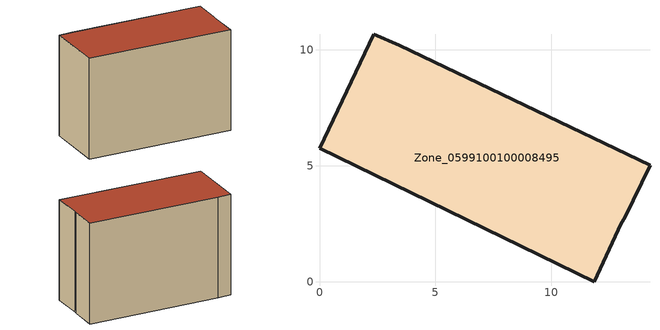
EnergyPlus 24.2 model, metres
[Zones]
Zone_0599100100008495
 floor ground (C_G): 13.16,2.77 13.02,2.53 11.84,0 0,5.76 2.34,10.68 3.43,10.19 14.25,5.04 z0
 wall outside (C_F): 13.16,2.77 14.25,5.04 3.43,10.19 2.34,10.68 0,5.76 11.84,0 13.02,2.53 13.16,2.77 z0:9.11
 roof outside (C_R): 13.02,2.53 13.16,2.77 14.25,5.04 3.43,10.19 2.34,10.68 0,5.76 11.84,0 z9.11
[BUILDING]
Pand.0599100100008495: North Axis=0; Terrain=City; Loads Convergence Tolerance Value=0.04; Temperature Convergence Tolerance Value=0.4; Solar Distribution=FullExterior; Maximum Number of Warmup Days=25; Minimum Number of Warmup Days=1
[Site:Location]
Rotterdam.The.Hague.AP_ZH_NLD Design_Conditions: Latitude=51.96; Longitude=4.45; Time Zone=1; Elevation=-4.5
[SITE:GROUNDTEMPERATURE:BUILDINGSURFACE]
18, 18, 18, 18, 18, 18, 18, 18, 18, 18, 18, 18
[MATERIAL] Thermal Absorptance=0.9; Solar Absorptance=0.7; Visible Absorptance=0.7
Name | Roughness | Thickness | Conductivity | Density | Specific Heat
G.TI.2015-2018 | MediumSmooth | 0.15 | 0.0428571 | 540 | 1210
F.TI.2015-2018 | Rough | 0.3 | 0.0666667 | 1920 | 840
R.TI.2015-2018 | MediumRough | 0.2 | 0.0333333 | 1500 | 1000
[CONSTRUCTION]
C_G: G.TI.2015-2018
C_F: F.TI.2015-2018
C_R: R.TI.2015-2018
[ZONE]
Zone_0599100100008495: Type=1; Multiplier=1; Ceiling Height=Autocalculate; Volume=Autocalculate; Floor Area=autocalculate; Part of Total Floor Area=Yes
[ZONEINFILTRATION:DESIGNFLOWRATE]
Infil_Zone_0599100100008495: Zone or ZoneList or Space or SpaceList=Zone_0599100100008495; Schedule=AlwaysOn; Design Flow Rate Calculation Method=Flow/Area; Flow Rate per Floor Area=0.0015; Constant Term Coefficient=1; Temperature Term Coefficient=0; Velocity Term Coefficient=0; Velocity Squared Term Coefficient=0
[HVACTEMPLATE:ZONE:IDEALLOADSAIRSYSTEM]
Zone_0599100100008495: Maximum Heating Supply Air Temperature=50; Minimum Cooling Supply Air Temperature=13; Maximum Heating Supply Air Humidity Ratio=0.0156; Minimum Cooling Supply Air Humidity Ratio=0.0077; Heating Limit=NoLimit; Cooling Limit=NoLimit; Dehumidification Control Type=ConstantSensibleHeatRatio; Cooling Sensible Heat Ratio=0.7; Dehumidification Setpoint=60; Humidification Control Type=None; Humidification Setpoint=30; Outdoor Air Method=None; Outdoor Air Flow Rate per Person=0.00944; Outdoor Air Flow Rate per Zone Floor Area=0; Outdoor Air Flow Rate per Zone=0; Demand Controlled Ventilation Type=None; Outdoor Air Economizer Type=NoEconomizer; Heat Recovery Type=None; Sensible Heat Recovery Effectiveness=0.7; Latent Heat Recovery Effectiveness=0.65
[ZONECONTROL:THERMOSTAT]
ThermostatControl_Zone_0599100100008495: Zone or ZoneList=Zone_0599100100008495; Control Type Schedule=DualSetpointControlType; Control 1=Thermostat_Zone_0599100100008495; Temperature Difference Between Cutout And Setpoint=0
[THERMOSTATSETPOINT:DUALSETPOINT]
Thermostat_Zone_0599100100008495: Heating Setpoint Temperature Schedule=HeatingSetpoint_Zone_0599100100008495; Cooling Setpoint Temperature Schedule=CoolingSetpoint_Zone_0599100100008495
[SCHEDULE:COMPACT]
HeatingSetpoint_Zone_0599100100008495: Through: 12/31, For: AllDays, Until: 24:00, 21
CoolingSetpoint_Zone_0599100100008495: Through: 12/31, For: AllDays, Until: 24:00, 24
DualSetpointControlType: Through: 12/31, For: AllDays, Until: 24:00, 4
AlwaysOn: Through: 12/31, For: AllDays, Until: 24:00, 1
